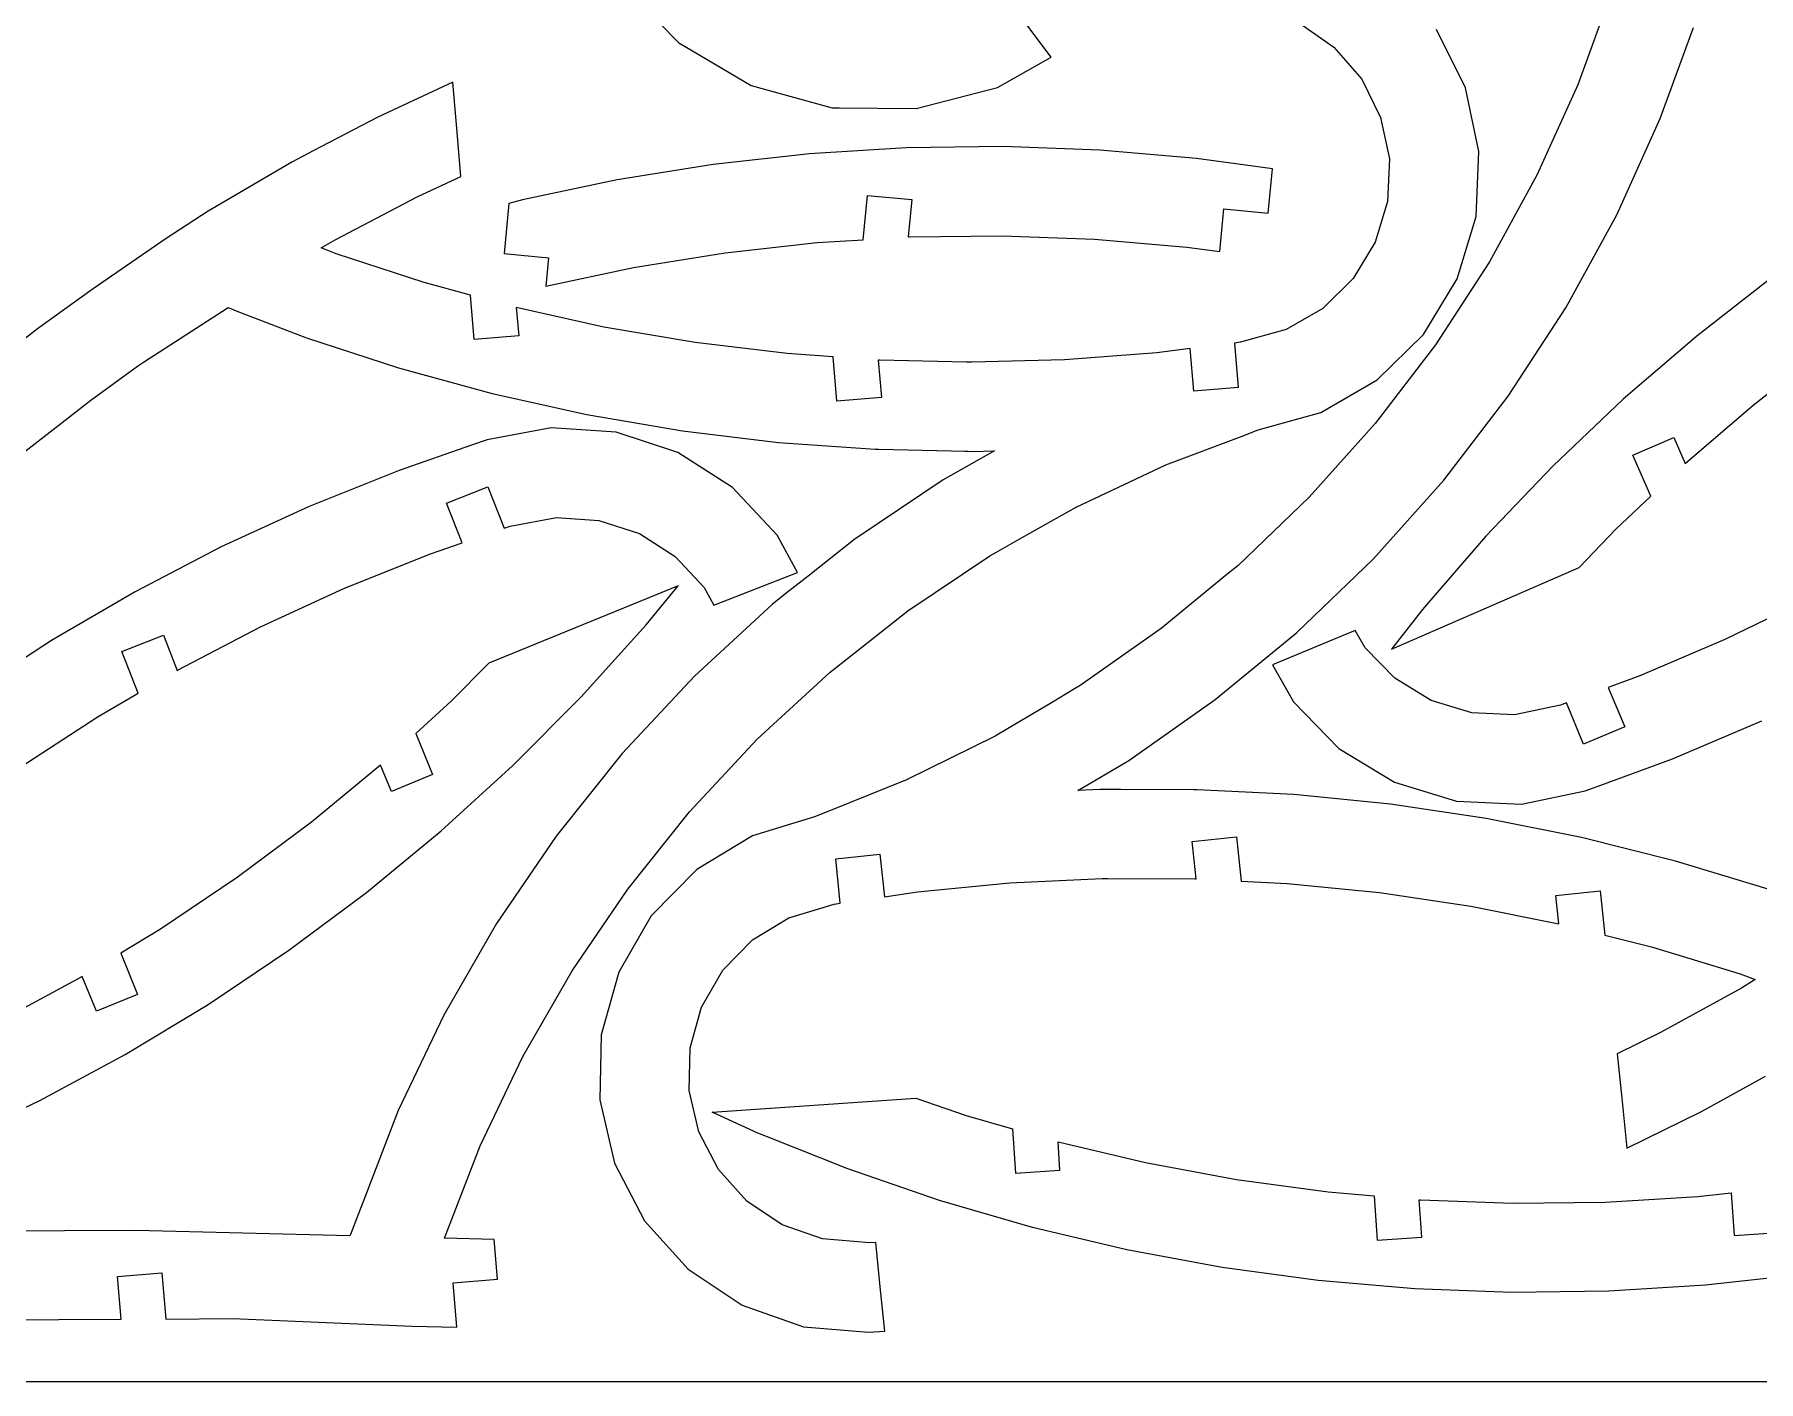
# Model space of a CAD drawing. Extents: x -150 to 150, y -100 to 100.
# Drawn here: x -48.3 to 67.1, y -100 to -9.8 of the extents above; entities that cross this region are included whole.
import ezdxf

# ---------------------------------------------------------------- set-up
doc = ezdxf.new("R2010")
doc.units = 0
doc.header["$MEASUREMENT"] = 0
doc.layers.add('3MM_1', color=7, linetype='CONTINUOUS')
doc.layers.add('HINTEN', color=7, linetype='CONTINUOUS')

msp = doc.modelspace()

# ---------------------------------------------------------------- linework, layer by layer
at = {"layer": '3MM_1'}
for points in [[(-9.1264, -6.3066), (-9.1264, -6.3066), (-5.1816, -10.3208), (-5.1816, -10.3208)], [(57.2872, -6.9075), (57.2872, -6.9075), (55.0236, -13.1401), (55.0236, -13.1401)], [(19.7568, -11.2908), (19.7568, -11.2908), (18.1217, -9.1208), (18.1217, -9.1208)], [(36.3568, -8.9747), (36.3568, -8.9747), (38.6945, -10.6038), (38.6945, -10.6038)], [(-5.1816, -10.3208), (-5.1816, -10.3208), (-4.7685, -10.5642), (-4.7685, -10.5642)], [(47.4999, -13.3427), (47.4999, -13.3427), (45.5665, -9.4395), (45.5665, -9.4395)], [(60.5536, -15.3922), (60.5536, -15.3922), (62.7665, -9.2995), (62.7665, -9.2995)], [(-4.7685, -10.5642), (-4.7685, -10.5642), (-0.3323, -13.1773), (-0.3323, -13.1773)], [(16.1678, -13.3213), (16.1678, -13.3213), (19.7568, -11.2908), (19.7568, -11.2908)], [(38.6945, -10.6038), (38.6945, -10.6038), (40.5541, -12.7628), (40.5541, -12.7628)], [(-20.3209, -12.9497), (-20.3209, -12.9497), (-25.3601, -15.2943), (-25.3601, -15.2943)], [(-20.0409, -16.3067), (-20.0409, -16.3067), (-20.3209, -12.9497), (-20.3209, -12.9497)], [(-0.3323, -13.1773), (-0.3323, -13.1773), (5.0911, -14.6813), (5.0911, -14.6813)], [(10.719, -14.7305), (10.719, -14.7305), (16.1678, -13.3213), (16.1678, -13.3213)], [(40.5541, -12.7628), (40.5541, -12.7628), (41.8188, -15.3161), (41.8188, -15.3161)], [(48.4026, -17.6039), (48.4026, -17.6039), (47.4999, -13.3427), (47.4999, -13.3427)], [(55.0236, -13.1401), (55.0236, -13.1401), (52.2914, -19.182), (52.2914, -19.182)], [(5.0911, -14.6813), (5.0911, -14.6813), (5.5408, -14.6853), (5.5408, -14.6853)], [(5.5408, -14.6853), (5.5408, -14.6853), (10.719, -14.7305), (10.719, -14.7305)], [(-25.3601, -15.2943), (-25.3601, -15.2943), (-29.6902, -17.5608), (-29.6902, -17.5608)], [(41.8188, -15.3161), (41.8188, -15.3161), (42.4094, -18.1037), (42.4094, -18.1037)], [(57.6338, -21.849), (57.6338, -21.849), (60.5536, -15.3922), (60.5536, -15.3922)], [(-19.793, -19.2797), (-19.793, -19.2797), (-20.0409, -16.3067), (-20.0409, -16.3067)], [(16.5328, -17.2771), (16.5328, -17.2771), (10.0393, -17.3583), (10.0393, -17.3583)], [(23.0225, -17.5138), (23.0225, -17.5138), (16.5328, -17.2771), (16.5328, -17.2771)], [(-31.1137, -18.3059), (-31.1137, -18.3059), (-36.1716, -21.2773), (-36.1716, -21.2773)], [(-29.6902, -17.5608), (-29.6902, -17.5608), (-31.1137, -18.3059), (-31.1137, -18.3059)], [(-2.897, -18.4723), (-2.897, -18.4723), (-9.3088, -19.5025), (-9.3088, -19.5025)], [(3.5575, -17.757), (3.5575, -17.757), (-2.897, -18.4723), (-2.897, -18.4723)], [(10.0393, -17.3583), (10.0393, -17.3583), (3.5575, -17.757), (3.5575, -17.757)], [(29.4929, -18.0676), (29.4929, -18.0676), (23.0225, -17.5138), (23.0225, -17.5138)], [(34.5736, -18.7541), (34.5736, -18.7541), (29.4929, -18.0676), (29.4929, -18.0676)], [(42.4094, -18.1037), (42.4094, -18.1037), (42.2887, -20.9505), (42.2887, -20.9505)], [(48.2181, -21.9557), (48.2181, -21.9557), (48.4026, -17.6039), (48.4026, -17.6039)], [(-22.7161, -20.6319), (-22.7161, -20.6319), (-19.793, -19.2797), (-19.793, -19.2797)], [(-9.3088, -19.5025), (-9.3088, -19.5025), (-15.6625, -20.8452), (-15.6625, -20.8452)], [(34.2964, -21.7297), (34.2964, -21.7297), (34.5736, -18.7541), (34.5736, -18.7541)], [(52.2914, -19.182), (52.2914, -19.182), (49.1067, -24.9981), (49.1067, -24.9981)], [(-28.2108, -23.5081), (-28.2108, -23.5081), (-22.7161, -20.6319), (-22.7161, -20.6319)], [(7.164, -23.5131), (7.164, -23.5131), (7.4407, -20.5426), (7.4407, -20.5426)], [(7.4407, -20.5426), (7.4407, -20.5426), (10.4112, -20.8194), (10.4112, -20.8194)], [(-36.713, -21.5953), (-36.713, -21.5953), (-39.5273, -23.4396), (-39.5273, -23.4396)], [(-36.1716, -21.2773), (-36.1716, -21.2773), (-36.713, -21.5953), (-36.713, -21.5953)], [(-16.58, -21.0865), (-16.58, -21.0865), (-16.8925, -24.4406), (-16.8925, -24.4406)], [(-15.6625, -20.8452), (-15.6625, -20.8452), (-16.58, -21.0865), (-16.58, -21.0865)], [(10.4112, -20.8194), (10.4112, -20.8194), (10.1775, -23.3277), (10.1775, -23.3277)], [(31.0607, -24.3003), (31.0607, -24.3003), (31.3259, -21.453), (31.3259, -21.453)], [(31.3259, -21.453), (31.3259, -21.453), (34.2964, -21.7297), (34.2964, -21.7297)], [(42.2887, -20.9505), (42.2887, -20.9505), (41.4643, -23.6781), (41.4643, -23.6781)], [(54.2304, -28.0645), (54.2304, -28.0645), (57.6338, -21.849), (57.6338, -21.849)], [(46.9579, -26.1252), (46.9579, -26.1252), (48.2181, -21.9557), (48.2181, -21.9557)], [(-39.5273, -23.4396), (-39.5273, -23.4396), (-44.4946, -26.8475), (-44.4946, -26.8475)], [(-29.141, -24.0545), (-29.141, -24.0545), (-28.2108, -23.5081), (-28.2108, -23.5081)], [(-28.1396, -24.4556), (-28.1396, -24.4556), (-29.141, -24.0545), (-29.141, -24.0545)], [(-2.0946, -24.3866), (-2.0946, -24.3866), (4.0696, -23.7035), (4.0696, -23.7035)], [(4.0696, -23.7035), (4.0696, -23.7035), (7.164, -23.5131), (7.164, -23.5131)], [(10.1775, -23.3277), (10.1775, -23.3277), (10.2599, -23.3227), (10.2599, -23.3227)], [(10.2599, -23.3227), (10.2599, -23.3227), (16.4614, -23.2452), (16.4614, -23.2452)], [(16.4614, -23.2452), (16.4614, -23.2452), (22.6592, -23.4712), (22.6592, -23.4712)], [(22.6592, -23.4712), (22.6592, -23.4712), (28.8386, -24), (28.8386, -24)], [(28.8386, -24), (28.8386, -24), (31.0607, -24.3003), (31.0607, -24.3003)], [(41.4643, -23.6781), (41.4643, -23.6781), (39.988, -26.1152), (39.988, -26.1152)], [(-22.2444, -26.382), (-22.2444, -26.382), (-28.1396, -24.4556), (-28.1396, -24.4556)], [(-16.8925, -24.4406), (-16.8925, -24.4406), (-13.922, -24.7173), (-13.922, -24.7173)], [(-13.922, -24.7173), (-13.922, -24.7173), (-14.0986, -26.6131), (-14.0986, -26.6131)], [(-14.0986, -26.6131), (-14.0986, -26.6131), (-8.218, -25.3705), (-8.218, -25.3705)], [(-8.218, -25.3705), (-8.218, -25.3705), (-2.0946, -24.3866), (-2.0946, -24.3866)], [(49.1067, -24.9981), (49.1067, -24.9981), (45.4881, -30.5545), (45.4881, -30.5545)], [(-19.1377, -27.2313), (-19.1377, -27.2313), (-22.2444, -26.382), (-22.2444, -26.382)], [(39.988, -26.1152), (39.988, -26.1152), (37.9524, -28.109), (37.9524, -28.109)], [(44.7012, -29.8508), (44.7012, -29.8508), (46.9579, -26.1252), (46.9579, -26.1252)], [(68.1143, -25.9785), (68.1143, -25.9785), (62.9905, -29.9683), (62.9905, -29.9683)], [(-44.4946, -26.8475), (-44.4946, -26.8475), (-48.1508, -29.4812), (-48.1508, -29.4812)], [(-18.8898, -30.2044), (-18.8898, -30.2044), (-19.1377, -27.2313), (-19.1377, -27.2313)], [(-41.0563, -31.7125), (-41.0563, -31.7125), (-35.3748, -28.061), (-35.3748, -28.061)], [(-35.3748, -28.061), (-35.3748, -28.061), (-34.7195, -28.3235), (-34.7195, -28.3235)], [(-34.7195, -28.3235), (-34.7195, -28.3235), (-34.441, -28.4351), (-34.441, -28.4351)], [(-34.441, -28.4351), (-34.441, -28.4351), (-30.1312, -30.0808), (-30.1312, -30.0808)], [(-10.2067, -29.3586), (-10.2067, -29.3586), (-16.075, -28.059), (-16.075, -28.059)], [(-16.075, -28.059), (-16.075, -28.059), (-15.9168, -29.9564), (-15.9168, -29.9564)], [(37.9524, -28.109), (37.9524, -28.109), (35.4851, -29.5344), (35.4851, -29.5344)], [(50.3632, -34.0027), (50.3632, -34.0027), (54.2304, -28.0645), (54.2304, -28.0645)], [(-48.1508, -29.4812), (-48.1508, -29.4812), (-53.982, -34.0407), (-53.982, -34.0407)], [(-15.9168, -29.9564), (-15.9168, -29.9564), (-18.8898, -30.2044), (-18.8898, -30.2044)], [(-4.0931, -30.4017), (-4.0931, -30.4017), (-10.2067, -29.3586), (-10.2067, -29.3586)], [(35.4851, -29.5344), (35.4851, -29.5344), (32.4421, -30.3856), (32.4421, -30.3856)], [(41.5894, -32.8987), (41.5894, -32.8987), (44.7012, -29.8508), (44.7012, -29.8508)], [(62.9905, -29.9683), (62.9905, -29.9683), (58.0679, -34.204), (58.0679, -34.204)], [(-30.1312, -30.0808), (-30.1312, -30.0808), (-23.9584, -32.0978), (-23.9584, -32.0978)], [(2.0642, -31.1446), (2.0642, -31.1446), (-4.0931, -30.4017), (-4.0931, -30.4017)], [(5.1566, -31.3649), (5.1566, -31.3649), (2.0642, -31.1446), (2.0642, -31.1446)], [(26.8349, -31.0881), (26.8349, -31.0881), (20.6507, -31.5571), (20.6507, -31.5571)], [(29.0598, -30.8094), (29.0598, -30.8094), (26.8349, -31.0881), (26.8349, -31.0881)], [(29.2974, -33.6591), (29.2974, -33.6591), (29.0598, -30.8094), (29.0598, -30.8094)], [(32.4421, -30.3856), (32.4421, -30.3856), (32.0225, -30.4382), (32.0225, -30.4382)], [(32.0225, -30.4382), (32.0225, -30.4382), (32.2704, -33.4112), (32.2704, -33.4112)], [(45.4881, -30.5545), (45.4881, -30.5545), (41.4564, -35.819), (41.4564, -35.819)], [(66.7715, -34.5864), (66.7715, -34.5864), (71.6649, -30.7759), (71.6649, -30.7759)], [(-44.5676, -34.2528), (-44.5676, -34.2528), (-41.4398, -31.9868), (-41.4398, -31.9868)], [(-41.4398, -31.9868), (-41.4398, -31.9868), (-41.0563, -31.7125), (-41.0563, -31.7125)], [(-23.9584, -32.0978), (-23.9584, -32.0978), (-17.6943, -33.8104), (-17.6943, -33.8104)], [(5.4045, -34.3379), (5.4045, -34.3379), (5.1566, -31.3649), (5.1566, -31.3649)], [(8.2505, -31.5854), (8.2505, -31.5854), (8.1682, -31.5795), (8.1682, -31.5795)], [(8.1682, -31.5795), (8.1682, -31.5795), (8.3775, -34.09), (8.3775, -34.09)], [(14.0905, -31.715), (14.0905, -31.715), (8.2505, -31.5854), (8.2505, -31.5854)], [(14.3176, -31.72), (14.3176, -31.72), (14.0905, -31.715), (14.0905, -31.715)], [(14.4509, -31.7229), (14.4509, -31.7229), (14.3176, -31.72), (14.3176, -31.72)], [(20.6507, -31.5571), (20.6507, -31.5571), (14.4509, -31.7229), (14.4509, -31.7229)], [(32.2704, -33.4112), (32.2704, -33.4112), (29.2974, -33.6591), (29.2974, -33.6591)], [(37.8178, -35.0776), (37.8178, -35.0776), (41.5894, -32.8987), (41.5894, -32.8987)], [(-50.2138, -38.6676), (-50.2138, -38.6676), (-44.5676, -34.2528), (-44.5676, -34.2528)], [(-17.6943, -33.8104), (-17.6943, -33.8104), (-11.3539, -35.2146), (-11.3539, -35.2146)], [(8.3775, -34.09), (8.3775, -34.09), (5.4045, -34.3379), (5.4045, -34.3379)], [(46.0547, -39.6287), (46.0547, -39.6287), (50.3632, -34.0027), (50.3632, -34.0027)], [(58.0679, -34.204), (58.0679, -34.204), (53.3585, -38.6755), (53.3585, -38.6755)], [(62.2155, -38.5067), (62.2155, -38.5067), (66.7715, -34.5864), (66.7715, -34.5864)], [(-11.3539, -35.2146), (-11.3539, -35.2146), (-4.9523, -36.3069), (-4.9523, -36.3069)], [(33.623, -36.251), (33.623, -36.251), (37.8178, -35.0776), (37.8178, -35.0776)], [(-18.0206, -36.9207), (-18.0206, -36.9207), (-19.0722, -37.2845), (-19.0722, -37.2845)], [(-13.739, -36.12), (-13.739, -36.12), (-18.0206, -36.9207), (-18.0206, -36.9207)], [(-9.3926, -36.4083), (-9.3926, -36.4083), (-13.739, -36.12), (-13.739, -36.12)], [(-5.2544, -37.7677), (-5.2544, -37.7677), (-9.3926, -36.4083), (-9.3926, -36.4083)], [(-4.9523, -36.3069), (-4.9523, -36.3069), (1.4949, -37.0847), (1.4949, -37.0847)], [(27.4231, -38.6024), (27.4231, -38.6024), (32.5415, -36.6612), (32.5415, -36.6612)], [(32.5415, -36.6612), (32.5415, -36.6612), (33.623, -36.251), (33.623, -36.251)], [(41.4564, -35.819), (41.4564, -35.819), (37.0352, -40.7609), (37.0352, -40.7609)], [(58.7208, -37.9475), (58.7208, -37.9475), (61.4577, -36.76), (61.4577, -36.76)], [(61.4577, -36.76), (61.4577, -36.76), (62.2155, -38.5067), (62.2155, -38.5067)], [(-19.0722, -37.2845), (-19.0722, -37.2845), (-23.9175, -38.9603), (-23.9175, -38.9603)], [(-1.5839, -40.1128), (-1.5839, -40.1128), (-5.2544, -37.7677), (-5.2544, -37.7677)], [(1.4949, -37.0847), (1.4949, -37.0847), (7.9725, -37.5462), (7.9725, -37.5462)], [(7.9725, -37.5462), (7.9725, -37.5462), (8.1929, -37.5511), (8.1929, -37.5511)], [(8.1929, -37.5511), (8.1929, -37.5511), (13.081, -37.6596), (13.081, -37.6596)], [(15.9656, -37.6501), (15.9656, -37.6501), (12.5128, -39.6046), (12.5128, -39.6046)], [(13.081, -37.6596), (13.081, -37.6596), (13.9586, -37.679), (13.9586, -37.679)], [(13.9586, -37.679), (13.9586, -37.679), (14.1857, -37.6841), (14.1857, -37.6841)], [(14.1857, -37.6841), (14.1857, -37.6841), (14.465, -37.6903), (14.465, -37.6903)], [(14.465, -37.6903), (14.465, -37.6903), (15.9656, -37.6501), (15.9656, -37.6501)], [(59.9083, -40.6843), (59.9083, -40.6843), (58.7208, -37.9475), (58.7208, -37.9475)], [(-23.9175, -38.9603), (-23.9175, -38.9603), (-29.9437, -41.3808), (-29.9437, -41.3808)], [(21.4203, -41.4196), (21.4203, -41.4196), (27.4231, -38.6024), (27.4231, -38.6024)], [(53.3585, -38.6755), (53.3585, -38.6755), (48.8735, -43.3719), (48.8735, -43.3719)], [(-20.7558, -41.157), (-20.7558, -41.157), (-17.9792, -40.0659), (-17.9792, -40.0659)], [(-17.9792, -40.0659), (-17.9792, -40.0659), (-16.8882, -42.8425), (-16.8882, -42.8425)], [(1.3887, -43.2965), (1.3887, -43.2965), (-1.5839, -40.1128), (-1.5839, -40.1128)], [(12.5128, -39.6046), (12.5128, -39.6046), (9.6541, -41.5244), (9.6541, -41.5244)], [(41.3298, -44.91), (41.3298, -44.91), (46.0547, -39.6287), (46.0547, -39.6287)], [(-29.9437, -41.3808), (-29.9437, -41.3808), (-35.8439, -44.0932), (-35.8439, -44.0932)], [(-19.71, -43.8185), (-19.71, -43.8185), (-20.7558, -41.157), (-20.7558, -41.157)], [(9.6541, -41.5244), (9.6541, -41.5244), (6.7954, -43.4441), (6.7954, -43.4441)], [(19.7456, -42.3676), (19.7456, -42.3676), (21.4203, -41.4196), (21.4203, -41.4196)], [(37.0352, -40.7609), (37.0352, -40.7609), (32.2503, -45.3515), (32.2503, -45.3515)], [(57.5728, -42.9019), (57.5728, -42.9019), (59.9083, -40.6843), (59.9083, -40.6843)], [(-16.8882, -42.8425), (-16.8882, -42.8425), (-16.4885, -42.7043), (-16.4885, -42.7043)], [(-16.4885, -42.7043), (-16.4885, -42.7043), (-13.3824, -42.1234), (-13.3824, -42.1234)], [(-13.3824, -42.1234), (-13.3824, -42.1234), (-10.5393, -42.3121), (-10.5393, -42.3121)], [(-10.5393, -42.3121), (-10.5393, -42.3121), (-7.8322, -43.2013), (-7.8322, -43.2013)], [(17.6108, -43.576), (17.6108, -43.576), (19.7456, -42.3676), (19.7456, -42.3676)], [(-21.8291, -44.5515), (-21.8291, -44.5515), (-19.71, -43.8185), (-19.71, -43.8185)], [(-7.8322, -43.2013), (-7.8322, -43.2013), (-5.4311, -44.7354), (-5.4311, -44.7354)], [(2.7562, -45.7996), (2.7562, -45.7996), (1.3887, -43.2965), (1.3887, -43.2965)], [(6.6299, -43.5553), (6.6299, -43.5553), (3.4791, -46.0396), (3.4791, -46.0396)], [(6.7954, -43.4441), (6.7954, -43.4441), (6.6299, -43.5553), (6.6299, -43.5553)], [(16.0357, -44.4676), (16.0357, -44.4676), (17.6108, -43.576), (17.6108, -43.576)], [(48.8735, -43.3719), (48.8735, -43.3719), (45.0344, -47.8075), (45.0344, -47.8075)], [(55.1106, -45.4802), (55.1106, -45.4802), (57.5728, -42.9019), (57.5728, -42.9019)], [(-35.8439, -44.0932), (-35.8439, -44.0932), (-41.6048, -47.0909), (-41.6048, -47.0909)], [(-27.5841, -46.8631), (-27.5841, -46.8631), (-21.8291, -44.5515), (-21.8291, -44.5515)], [(-5.4311, -44.7354), (-5.4311, -44.7354), (-3.4863, -46.8181), (-3.4863, -46.8181)], [(10.145, -48.3828), (10.145, -48.3828), (15.6498, -44.6861), (15.6498, -44.6861)], [(15.6498, -44.6861), (15.6498, -44.6861), (16.0357, -44.4676), (16.0357, -44.4676)], [(36.2162, -49.8158), (36.2162, -49.8158), (41.3298, -44.91), (41.3298, -44.91)], [(-2.8412, -47.9992), (-2.8412, -47.9992), (2.7562, -45.7996), (2.7562, -45.7996)], [(3.4791, -46.0396), (3.4791, -46.0396), (1.9809, -47.2209), (1.9809, -47.2209)], [(31.5257, -45.9475), (31.5257, -45.9475), (27.1294, -49.564), (27.1294, -49.564)], [(32.2503, -45.3515), (32.2503, -45.3515), (31.5257, -45.9475), (31.5257, -45.9475)], [(42.5486, -50.9311), (42.5486, -50.9311), (55.1106, -45.4802), (55.1106, -45.4802)], [(-41.6048, -47.0909), (-41.6048, -47.0909), (-47.2119, -50.3669), (-47.2119, -50.3669)], [(-33.2193, -49.4535), (-33.2193, -49.4535), (-27.5841, -46.8631), (-27.5841, -46.8631)], [(-5.2426, -46.6967), (-5.2426, -46.6967), (-17.9148, -51.8863), (-17.9148, -51.8863)], [(-7.3719, -49.3021), (-7.3719, -49.3021), (-5.2426, -46.6967), (-5.2426, -46.6967)], [(-3.4863, -46.8181), (-3.4863, -46.8181), (-2.8412, -47.9992), (-2.8412, -47.9992)], [(1.9809, -47.2209), (1.9809, -47.2209), (1.0653, -47.9428), (1.0653, -47.9428)], [(1.0653, -47.9428), (1.0653, -47.9428), (-4.1488, -52.7417), (-4.1488, -52.7417)], [(5.6748, -51.9075), (5.6748, -51.9075), (10.145, -48.3828), (10.145, -48.3828)], [(44.6236, -48.2822), (44.6236, -48.2822), (42.5486, -50.9311), (42.5486, -50.9311)], [(45.0344, -47.8075), (45.0344, -47.8075), (44.6236, -48.2822), (44.6236, -48.2822)], [(70.4622, -47.5956), (70.4622, -47.5956), (64.8818, -50.3022), (64.8818, -50.3022)], [(-38.7208, -52.3164), (-38.7208, -52.3164), (-33.2193, -49.4535), (-33.2193, -49.4535)], [(-7.7926, -49.7682), (-7.7926, -49.7682), (-7.3719, -49.3021), (-7.3719, -49.3021)], [(27.1294, -49.564), (27.1294, -49.564), (21.7023, -53.3739), (21.7023, -53.3739)], [(-47.2119, -50.3669), (-47.2119, -50.3669), (-52.6522, -53.9133), (-52.6522, -53.9133)], [(-42.4902, -51.1045), (-42.4902, -51.1045), (-39.7134, -50.0134), (-39.7134, -50.0134)], [(-39.7134, -50.0134), (-39.7134, -50.0134), (-38.792, -52.3581), (-38.792, -52.3581)], [(-11.7227, -54.1233), (-11.7227, -54.1233), (-7.7926, -49.7682), (-7.7926, -49.7682)], [(33.8423, -51.7687), (33.8423, -51.7687), (35.3158, -50.5566), (35.3158, -50.5566)], [(40.1208, -49.6786), (40.1208, -49.6786), (34.5701, -51.9937), (34.5701, -51.9937)], [(35.3158, -50.5566), (35.3158, -50.5566), (36.2162, -49.8158), (36.2162, -49.8158)], [(40.7902, -50.8461), (40.7902, -50.8461), (40.1208, -49.6786), (40.1208, -49.6786)], [(64.8818, -50.3022), (64.8818, -50.3022), (59.1759, -52.7324), (59.1759, -52.7324)], [(-41.399, -53.8811), (-41.399, -53.8811), (-42.4902, -51.1045), (-42.4902, -51.1045)], [(-17.9148, -51.8863), (-17.9148, -51.8863), (-20.4298, -54.4131), (-20.4298, -54.4131)], [(4.938, -52.4884), (4.938, -52.4884), (5.6748, -51.9075), (5.6748, -51.9075)], [(30.7437, -54.3177), (30.7437, -54.3177), (33.8423, -51.7687), (33.8423, -51.7687)], [(42.7776, -52.8881), (42.7776, -52.8881), (40.7902, -50.8461), (40.7902, -50.8461)], [(-38.792, -52.3581), (-38.792, -52.3581), (-38.7208, -52.3164), (-38.7208, -52.3164)], [(-4.1488, -52.7417), (-4.1488, -52.7417), (-8.982, -57.9241), (-8.982, -57.9241)], [(0.059, -56.9789), (0.059, -56.9789), (4.938, -52.4884), (4.938, -52.4884)], [(34.5701, -51.9937), (34.5701, -51.9937), (35.9892, -54.4679), (35.9892, -54.4679)], [(45.21, -54.3722), (45.21, -54.3722), (42.7776, -52.8881), (42.7776, -52.8881)], [(59.1759, -52.7324), (59.1759, -52.7324), (57.0725, -53.5092), (57.0725, -53.5092)], [(-44.0759, -55.4451), (-44.0759, -55.4451), (-41.399, -53.8811), (-41.399, -53.8811)], [(-16.3039, -58.7259), (-16.3039, -58.7259), (-11.7227, -54.1233), (-11.7227, -54.1233)], [(21.321, -53.6003), (21.321, -53.6003), (19.7647, -54.5244), (19.7647, -54.5244)], [(21.7023, -53.3739), (21.7023, -53.3739), (21.321, -53.6003), (21.321, -53.6003)], [(57.0725, -53.5092), (57.0725, -53.5092), (58.1731, -56.1484), (58.1731, -56.1484)], [(-20.4298, -54.4131), (-20.4298, -54.4131), (-22.8108, -56.5819), (-22.8108, -56.5819)], [(19.7647, -54.5244), (19.7647, -54.5244), (17.6554, -55.7767), (17.6554, -55.7767)], [(27.7622, -56.4108), (27.7622, -56.4108), (30.5805, -54.4322), (30.5805, -54.4322)], [(30.5805, -54.4322), (30.5805, -54.4322), (30.7437, -54.3177), (30.7437, -54.3177)], [(35.9892, -54.4679), (35.9892, -54.4679), (39.027, -57.5894), (39.027, -57.5894)], [(47.9349, -55.2051), (47.9349, -55.2051), (45.21, -54.3722), (45.21, -54.3722)], [(50.7813, -55.3349), (50.7813, -55.3349), (47.9349, -55.2051), (47.9349, -55.2051)], [(53.8747, -54.6898), (53.8747, -54.6898), (50.7813, -55.3349), (50.7813, -55.3349)], [(54.2715, -54.5434), (54.2715, -54.5434), (53.8747, -54.6898), (53.8747, -54.6898)], [(55.4197, -57.2968), (55.4197, -57.2968), (54.2715, -54.5434), (54.2715, -54.5434)], [(-49.2714, -58.8319), (-49.2714, -58.8319), (-44.0759, -55.4451), (-44.0759, -55.4451)], [(-22.8108, -56.5819), (-22.8108, -56.5819), (-21.6802, -59.3427), (-21.6802, -59.3427)], [(17.6554, -55.7767), (17.6554, -55.7767), (16.0006, -56.7592), (16.0006, -56.7592)], [(24.9438, -58.3893), (24.9438, -58.3893), (27.7622, -56.4108), (27.7622, -56.4108)], [(58.1731, -56.1484), (58.1731, -56.1484), (55.4197, -57.2968), (55.4197, -57.2968)], [(61.3796, -58.2791), (61.3796, -58.2791), (67.3544, -55.7344), (67.3544, -55.7344)], [(-4.4636, -61.8282), (-4.4636, -61.8282), (0.059, -56.9789), (0.059, -56.9789)], [(16.0006, -56.7592), (16.0006, -56.7592), (10.0575, -59.7), (10.0575, -59.7)], [(39.027, -57.5894), (39.027, -57.5894), (42.7452, -59.858), (42.7452, -59.858)], [(-25.1626, -58.7113), (-25.1626, -58.7113), (-29.7988, -62.5364), (-29.7988, -62.5364)], [(-24.441, -60.4733), (-24.441, -60.4733), (-25.1626, -58.7113), (-25.1626, -58.7113)], [(-21.105, -63.0989), (-21.105, -63.0989), (-16.3039, -58.7259), (-16.3039, -58.7259)], [(-8.982, -57.9241), (-8.982, -57.9241), (-13.4061, -63.4597), (-13.4061, -63.4597)], [(21.5322, -60.4148), (21.5322, -60.4148), (24.9438, -58.3893), (24.9438, -58.3893)], [(56.5702, -60.055), (56.5702, -60.055), (61.3796, -58.2791), (61.3796, -58.2791)], [(-21.6802, -59.3427), (-21.6802, -59.3427), (-24.441, -60.4733), (-24.441, -60.4733)], [(10.0575, -59.7), (10.0575, -59.7), (4.9805, -61.7468), (4.9805, -61.7468)], [(42.7452, -59.858), (42.7452, -59.858), (46.9107, -61.1314), (46.9107, -61.1314)], [(23.0318, -60.3437), (23.0318, -60.3437), (21.5322, -60.4148), (21.5322, -60.4148)], [(23.3111, -60.3441), (23.3111, -60.3441), (23.0318, -60.3437), (23.0318, -60.3437)], [(23.5382, -60.3444), (23.5382, -60.3444), (23.3111, -60.3441), (23.3111, -60.3441)], [(24.416, -60.3457), (24.416, -60.3457), (23.5382, -60.3444), (23.5382, -60.3444)], [(29.3054, -60.353), (29.3054, -60.353), (24.416, -60.3457), (24.416, -60.3457)], [(29.5258, -60.3533), (29.5258, -60.3533), (29.3054, -60.353), (29.3054, -60.353)], [(36.0115, -60.6806), (36.0115, -60.6806), (29.5258, -60.3533), (29.5258, -60.3533)], [(42.4736, -61.3247), (42.4736, -61.3247), (36.0115, -60.6806), (36.0115, -60.6806)], [(46.9107, -61.1314), (46.9107, -61.1314), (51.2621, -61.3296), (51.2621, -61.3296)], [(51.2621, -61.3296), (51.2621, -61.3296), (55.5262, -60.4405), (55.5262, -60.4405)], [(55.5262, -60.4405), (55.5262, -60.4405), (56.5702, -60.055), (56.5702, -60.055)], [(-8.6034, -67.008), (-8.6034, -67.008), (-4.4636, -61.8282), (-4.4636, -61.8282)], [(3.9076, -62.1793), (3.9076, -62.1793), (-0.262, -63.4393), (-0.262, -63.4393)], [(4.9805, -61.7468), (4.9805, -61.7468), (3.9076, -62.1793), (3.9076, -62.1793)], [(48.8963, -62.2842), (48.8963, -62.2842), (42.4736, -61.3247), (42.4736, -61.3247)], [(55.2644, -63.5568), (55.2644, -63.5568), (48.8963, -62.2842), (48.8963, -62.2842)], [(-29.7988, -62.5364), (-29.7988, -62.5364), (-34.7699, -66.2447), (-34.7699, -66.2447)], [(-26.1141, -67.2317), (-26.1141, -67.2317), (-21.105, -63.0989), (-21.105, -63.0989)], [(-13.4061, -63.4597), (-13.4061, -63.4597), (-17.3954, -69.3164), (-17.3954, -69.3164)], [(-0.262, -63.4393), (-0.262, -63.4393), (-3.9877, -65.6959), (-3.9877, -65.6959)], [(29.1924, -63.8171), (29.1924, -63.8171), (32.1596, -63.5077), (32.1596, -63.5077)], [(32.1596, -63.5077), (32.1596, -63.5077), (32.4691, -66.475), (32.4691, -66.475)], [(29.4537, -66.3228), (29.4537, -66.3228), (29.1924, -63.8171), (29.1924, -63.8171)], [(61.5626, -65.1394), (61.5626, -65.1394), (55.2644, -63.5568), (55.2644, -63.5568)], [(-3.9877, -65.6959), (-3.9877, -65.6959), (-7.0357, -68.8075), (-7.0357, -68.8075)], [(5.3187, -64.9905), (5.3187, -64.9905), (8.2859, -64.6811), (8.2859, -64.6811)], [(5.6281, -67.9577), (5.6281, -67.9577), (5.3187, -64.9905), (5.3187, -64.9905)], [(8.2859, -64.6811), (8.2859, -64.6811), (8.5825, -67.5253), (8.5825, -67.5253)], [(67.7759, -67.0281), (67.7759, -67.0281), (61.5626, -65.1394), (61.5626, -65.1394)], [(-34.7699, -66.2447), (-34.7699, -66.2447), (-39.9167, -69.7053), (-39.9167, -69.7053)], [(10.8011, -67.2006), (10.8011, -67.2006), (16.9744, -66.6036), (16.9744, -66.6036)], [(16.9744, -66.6036), (16.9744, -66.6036), (23.1693, -66.3094), (23.1693, -66.3094)], [(23.1693, -66.3094), (23.1693, -66.3094), (23.3027, -66.3096), (23.3027, -66.3096)], [(23.3027, -66.3096), (23.3027, -66.3096), (23.5298, -66.3099), (23.5298, -66.3099)], [(23.5298, -66.3099), (23.5298, -66.3099), (29.3712, -66.3186), (29.3712, -66.3186)], [(29.3712, -66.3186), (29.3712, -66.3186), (29.4537, -66.3228), (29.4537, -66.3228)], [(32.4691, -66.475), (32.4691, -66.475), (35.5653, -66.6312), (35.5653, -66.6312)], [(35.5653, -66.6312), (35.5653, -66.6312), (41.7367, -67.2463), (41.7367, -67.2463)], [(-31.3194, -71.1146), (-31.3194, -71.1146), (-26.1141, -67.2317), (-26.1141, -67.2317)], [(-12.3363, -72.4884), (-12.3363, -72.4884), (-8.6034, -67.008), (-8.6034, -67.008)], [(2.185, -68.933), (2.185, -68.933), (5.2097, -68.019), (5.2097, -68.019)], [(5.2097, -68.019), (5.2097, -68.019), (5.6281, -67.9577), (5.6281, -67.9577)], [(8.5825, -67.5253), (8.5825, -67.5253), (10.8011, -67.2006), (10.8011, -67.2006)], [(41.7367, -67.2463), (41.7367, -67.2463), (47.8706, -68.1627), (47.8706, -68.1627)], [(53.5671, -67.4468), (53.5671, -67.4468), (56.5343, -67.1373), (56.5343, -67.1373)], [(53.7645, -69.3405), (53.7645, -69.3405), (53.5671, -67.4468), (53.5671, -67.4468)], [(56.5343, -67.1373), (56.5343, -67.1373), (56.8437, -70.1046), (56.8437, -70.1046)], [(-7.0357, -68.8075), (-7.0357, -68.8075), (-9.2148, -72.5791), (-9.2148, -72.5791)], [(-0.2523, -70.4092), (-0.2523, -70.4092), (2.185, -68.933), (2.185, -68.933)], [(47.8706, -68.1627), (47.8706, -68.1627), (53.7645, -69.3405), (53.7645, -69.3405)], [(-39.9167, -69.7053), (-39.9167, -69.7053), (-42.5709, -71.3073), (-42.5709, -71.3073)], [(-17.3954, -69.3164), (-17.3954, -69.3164), (-20.9268, -75.4602), (-20.9268, -75.4602)], [(-2.2462, -72.4447), (-2.2462, -72.4447), (-0.2523, -70.4092), (-0.2523, -70.4092)], [(56.8437, -70.1046), (56.8437, -70.1046), (59.9673, -70.8894), (59.9673, -70.8894)], [(-42.5709, -71.3073), (-42.5709, -71.3073), (-41.4402, -74.0681), (-41.4402, -74.0681)], [(-36.7085, -74.7382), (-36.7085, -74.7382), (-31.3194, -71.1146), (-31.3194, -71.1146)], [(59.9673, -70.8894), (59.9673, -70.8894), (65.9012, -72.6933), (65.9012, -72.6933)], [(-15.6407, -78.2373), (-15.6407, -78.2373), (-12.3363, -72.4884), (-12.3363, -72.4884)], [(-9.2148, -72.5791), (-9.2148, -72.5791), (-10.3884, -76.7738), (-10.3884, -76.7738)], [(-3.6717, -74.9119), (-3.6717, -74.9119), (-2.2462, -72.4447), (-2.2462, -72.4447)], [(65.9012, -72.6933), (65.9012, -72.6933), (66.9107, -73.0736), (66.9107, -73.0736)], [(-45.2265, -72.91), (-45.2265, -72.91), (-50.6867, -75.8512), (-50.6867, -75.8512)], [(-45.1558, -72.8674), (-45.1558, -72.8674), (-45.2265, -72.91), (-45.2265, -72.91)], [(-44.2011, -75.1987), (-44.2011, -75.1987), (-45.1558, -72.8674), (-45.1558, -72.8674)], [(65.9921, -73.6392), (65.9921, -73.6392), (60.558, -76.6285), (60.558, -76.6285)], [(66.9107, -73.0736), (66.9107, -73.0736), (65.9921, -73.6392), (65.9921, -73.6392)], [(-41.4402, -74.0681), (-41.4402, -74.0681), (-44.2011, -75.1987), (-44.2011, -75.1987)], [(-42.2683, -78.0939), (-42.2683, -78.0939), (-36.7085, -74.7382), (-36.7085, -74.7382)], [(-4.4395, -77.656), (-4.4395, -77.656), (-3.6717, -74.9119), (-3.6717, -74.9119)], [(-20.9268, -75.4602), (-20.9268, -75.4602), (-23.9796, -81.8552), (-23.9796, -81.8552)], [(-10.3884, -76.7738), (-10.3884, -76.7738), (-10.4828, -81.1284), (-10.4828, -81.1284)], [(60.558, -76.6285), (60.558, -76.6285), (57.6635, -78.041), (57.6635, -78.041)], [(-47.9857, -81.1735), (-47.9857, -81.1735), (-42.2683, -78.0939), (-42.2683, -78.0939)], [(-18.4974, -84.2213), (-18.4974, -84.2213), (-15.6407, -78.2373), (-15.6407, -78.2373)], [(-4.5012, -80.5047), (-4.5012, -80.5047), (-4.4395, -77.656), (-4.4395, -77.656)], [(57.6635, -78.041), (57.6635, -78.041), (57.9729, -81.0082), (57.9729, -81.0082)], [(63.3121, -81.9103), (63.3121, -81.9103), (67.5943, -79.5546), (67.5943, -79.5546)], [(-3.853, -83.2794), (-3.853, -83.2794), (-4.5012, -80.5047), (-4.5012, -80.5047)], [(-53.8468, -83.9697), (-53.8468, -83.9697), (-47.9857, -81.1735), (-47.9857, -81.1735)], [(-23.9796, -81.8552), (-23.9796, -81.8552), (-26.3182, -87.9008), (-26.3182, -87.9008)], [(-10.4828, -81.1284), (-10.4828, -81.1284), (-9.4919, -85.37), (-9.4919, -85.37)], [(-2.9659, -81.9539), (-2.9659, -81.9539), (10.6957, -81.0179), (10.6957, -81.0179)], [(0.0947, -83.3519), (0.0947, -83.3519), (-2.9659, -81.9539), (-2.9659, -81.9539)], [(10.6957, -81.0179), (10.6957, -81.0179), (14.0681, -82.1751), (14.0681, -82.1751)], [(57.9729, -81.0082), (57.9729, -81.0082), (58.3224, -84.3587), (58.3224, -84.3587)], [(58.3224, -84.3587), (58.3224, -84.3587), (63.3121, -81.9103), (63.3121, -81.9103)], [(14.0681, -82.1751), (14.0681, -82.1751), (17.1619, -83.0706), (17.1619, -83.0706)], [(17.1619, -83.0706), (17.1619, -83.0706), (17.3656, -86.047), (17.3656, -86.047)], [(-20.8896, -90.4057), (-20.8896, -90.4057), (-18.4974, -84.2213), (-18.4974, -84.2213)], [(-2.5357, -85.806), (-2.5357, -85.806), (-3.853, -83.2794), (-3.853, -83.2794)], [(0.6778, -83.5842), (0.6778, -83.5842), (0.0947, -83.3519), (0.0947, -83.3519)], [(6.127, -85.7582), (6.127, -85.7582), (0.6778, -83.5842), (0.6778, -83.5842)], [(20.3416, -85.8429), (20.3416, -85.8429), (20.2122, -83.9433), (20.2122, -83.9433)], [(20.2122, -83.9433), (20.2122, -83.9433), (26.0598, -85.33), (26.0598, -85.33)], [(-9.4919, -85.37), (-9.4919, -85.37), (-7.4782, -89.2324), (-7.4782, -89.2324)], [(26.0598, -85.33), (26.0598, -85.33), (32.1577, -86.4634), (32.1577, -86.4634)], [(-0.6318, -87.926), (-0.6318, -87.926), (-2.5357, -85.806), (-2.5357, -85.806)], [(12.2691, -87.8664), (12.2691, -87.8664), (6.127, -85.7582), (6.127, -85.7582)], [(17.3656, -86.047), (17.3656, -86.047), (20.3416, -85.8429), (20.3416, -85.8429)], [(32.1577, -86.4634), (32.1577, -86.4634), (38.3034, -87.2976), (38.3034, -87.2976)], [(38.3034, -87.2976), (38.3034, -87.2976), (41.3921, -87.5633), (41.3921, -87.5633)], [(41.3921, -87.5633), (41.3921, -87.5633), (41.5956, -90.5404), (41.5956, -90.5404)], [(56.8817, -87.9851), (56.8817, -87.9851), (63.0721, -87.608), (63.0721, -87.608)], [(63.0721, -87.608), (63.0721, -87.608), (65.3008, -87.3624), (65.3008, -87.3624)], [(65.3008, -87.3624), (65.3008, -87.3624), (65.4965, -90.2154), (65.4965, -90.2154)], [(-26.6695, -88.8088), (-26.6695, -88.8088), (-27.1845, -90.1402), (-27.1845, -90.1402)], [(-26.3182, -87.9008), (-26.3182, -87.9008), (-26.6695, -88.8088), (-26.6695, -88.8088)], [(1.7392, -89.5064), (1.7392, -89.5064), (-0.6318, -87.926), (-0.6318, -87.926)], [(18.5073, -89.6714), (18.5073, -89.6714), (12.2691, -87.8664), (12.2691, -87.8664)], [(44.5724, -90.3363), (44.5724, -90.3363), (44.4002, -87.8233), (44.4002, -87.8233)], [(44.4002, -87.8233), (44.4002, -87.8233), (44.4822, -87.8303), (44.4822, -87.8303)], [(44.4822, -87.8303), (44.4822, -87.8303), (50.6802, -88.0593), (50.6802, -88.0593)], [(50.6802, -88.0593), (50.6802, -88.0593), (56.8817, -87.9851), (56.8817, -87.9851)], [(-41.5492, -89.8726), (-41.5492, -89.8726), (-65.4883, -89.9978), (-65.4883, -89.9978)], [(-27.2236, -90.2414), (-27.2236, -90.2414), (-41.5492, -89.8726), (-41.5492, -89.8726)], [(-7.4782, -89.2324), (-7.4782, -89.2324), (-4.5678, -92.4731), (-4.5678, -92.4731)], [(4.4285, -90.448), (4.4285, -90.448), (1.7392, -89.5064), (1.7392, -89.5064)], [(24.8261, -91.1699), (24.8261, -91.1699), (18.5073, -89.6714), (18.5073, -89.6714)], [(65.4965, -90.2154), (65.4965, -90.2154), (68.4728, -90.0115), (68.4728, -90.0115)], [(-27.1845, -90.1402), (-27.1845, -90.1402), (-27.2236, -90.2414), (-27.2236, -90.2414)], [(-17.5486, -90.4917), (-17.5486, -90.4917), (-20.8896, -90.4057), (-20.8896, -90.4057)], [(-17.3277, -93.1395), (-17.3277, -93.1395), (-17.5486, -90.4917), (-17.5486, -90.4917)], [(7.5768, -90.7183), (7.5768, -90.7183), (4.4285, -90.448), (4.4285, -90.448)], [(7.9988, -90.6918), (7.9988, -90.6918), (7.5768, -90.7183), (7.5768, -90.7183)], [(8.3082, -93.6592), (8.3082, -93.6592), (7.9988, -90.6918), (7.9988, -90.6918)], [(31.2109, -92.3564), (31.2109, -92.3564), (24.8261, -91.1699), (24.8261, -91.1699)], [(41.5956, -90.5404), (41.5956, -90.5404), (44.5724, -90.3363), (44.5724, -90.3363)], [(37.646, -93.2295), (37.646, -93.2295), (31.2109, -92.3564), (31.2109, -92.3564)], [(-42.7882, -92.9706), (-42.7882, -92.9706), (-39.8152, -92.7227), (-39.8152, -92.7227)], [(-42.55, -95.8275), (-42.55, -95.8275), (-42.7882, -92.9706), (-42.7882, -92.9706)], [(-39.8152, -92.7227), (-39.8152, -92.7227), (-39.5576, -95.8119), (-39.5576, -95.8119)], [(-20.3008, -93.3874), (-20.3008, -93.3874), (-17.3277, -93.1395), (-17.3277, -93.1395)], [(-20.0528, -96.3605), (-20.0528, -96.3605), (-20.3008, -93.3874), (-20.3008, -93.3874)], [(-4.5678, -92.4731), (-4.5678, -92.4731), (-0.9434, -94.889), (-0.9434, -94.889)], [(44.1156, -93.7873), (44.1156, -93.7873), (37.646, -93.2295), (37.646, -93.2295)], [(68.6768, -92.993), (68.6768, -92.993), (63.5809, -93.5549), (63.5809, -93.5549)], [(8.6182, -96.6315), (8.6182, -96.6315), (8.3082, -93.6592), (8.3082, -93.6592)], [(50.6053, -94.027), (50.6053, -94.027), (44.1156, -93.7873), (44.1156, -93.7873)], [(57.0991, -93.9503), (57.0991, -93.9503), (50.6053, -94.027), (50.6053, -94.027)], [(63.5809, -93.5549), (63.5809, -93.5549), (57.0991, -93.9503), (57.0991, -93.9503)], [(-63.4967, -95.9371), (-63.4967, -95.9371), (-42.55, -95.8275), (-42.55, -95.8275)], [(-39.5576, -95.8119), (-39.5576, -95.8119), (-35.069, -95.7884), (-35.069, -95.7884)], [(-35.069, -95.7884), (-35.069, -95.7884), (-23.053, -96.2832), (-23.053, -96.2832)], [(-0.9434, -94.889), (-0.9434, -94.889), (3.1677, -96.3284), (3.1677, -96.3284)], [(-23.053, -96.2832), (-23.053, -96.2832), (-20.0528, -96.3605), (-20.0528, -96.3605)], [(3.1677, -96.3284), (3.1677, -96.3284), (7.5075, -96.7009), (7.5075, -96.7009)], [(7.5075, -96.7009), (7.5075, -96.7009), (8.6182, -96.6315), (8.6182, -96.6315)]]:
    msp.add_open_spline(points, degree=3, dxfattribs=at)
at = {"layer": 'HINTEN', "color": 7}
msp.add_lwpolyline([(-150, -100), (150, -100), (150, 100), (-150, 100), (-150, -100)], close=True, dxfattribs=at)

doc.saveas('drawing.dxf')
